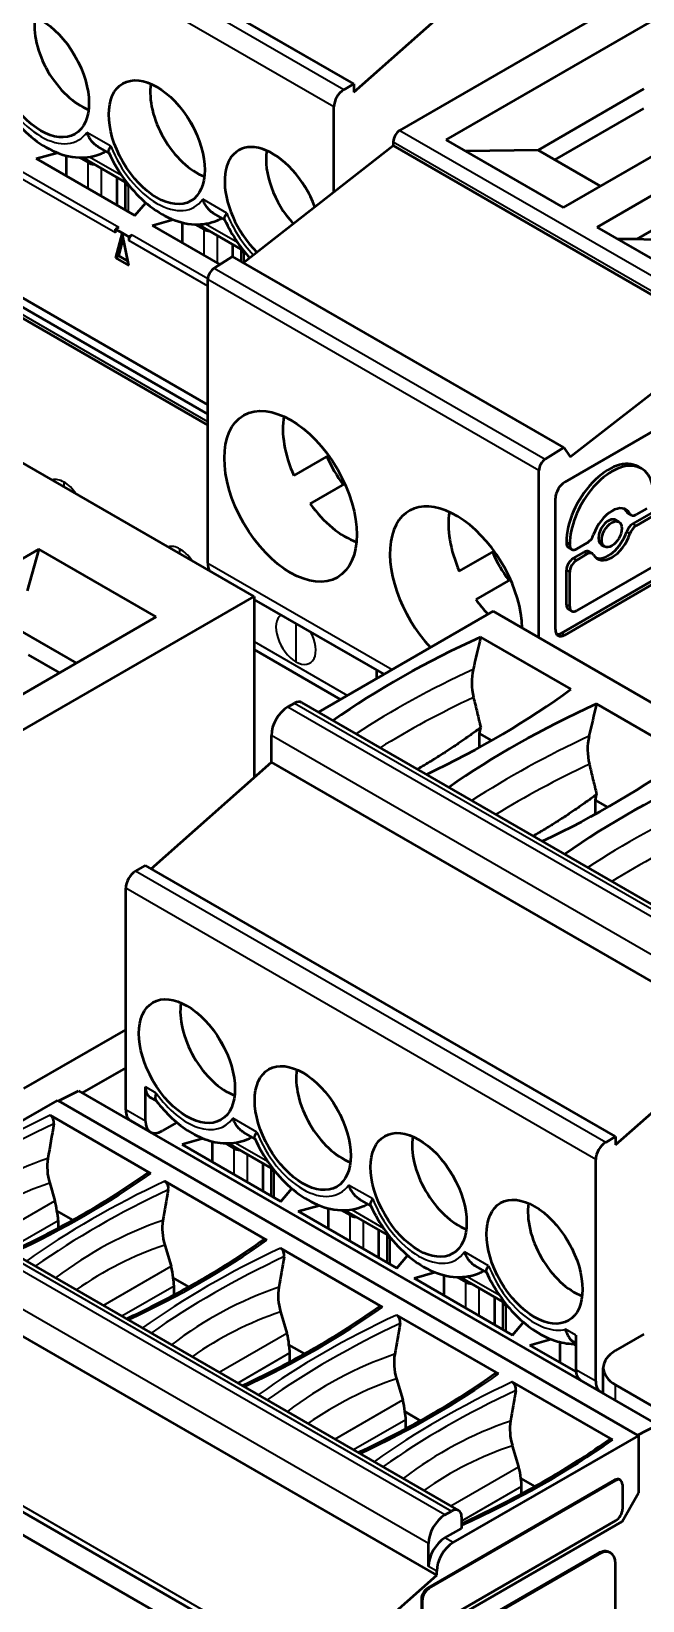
# Model space of a CAD drawing. Header units: millimetres. Extents: x 3100 to 5091, y 868 to 1900.
# Drawn here: x 4116.3 to 4129.36, y 1707.97 to 1741.51 of the extents above; entities that cross this region are included whole.
import ezdxf

# ---------------------------------------------------------------- set-up
doc = ezdxf.new("R2010")
doc.units = ezdxf.units.MM
doc.header["$LTSCALE"] = 1.8
doc.layers.add('외형선(ISO)', color=7, linetype='Continuous', lineweight=50)
doc.layers.add('좁은 외형선(ISO)', color=7, linetype='Continuous', lineweight=35)

msp = doc.modelspace()

# ---------------------------------------------------------------- linework, layer by layer
at = {"layer": '외형선(ISO)'}
for p, q in [((4123.186, 1740.389), (4113.145, 1746.186)), ((4124.17, 1739.397), (4130.676, 1743.153)), ((4123.186, 1740.21), (4125.873, 1742.593)), ((4129.915, 1741.946), (4125.154, 1739.197)), ((4117.181, 1741.07), (4117.274, 1740.91)), ((4122.974, 1740.266), (4123.186, 1740.389)), ((4123.186, 1740.389), (4123.186, 1740.21)), ((4132.423, 1740.498), (4127.662, 1737.749)), ((4127.122, 1738.975), (4129.385, 1740.281)), ((4133.148, 1740.079), (4128.386, 1737.33)), ((4122.762, 1738.081), (4122.762, 1739.899)), ((4127.483, 1738.766), (4129.385, 1739.865)), ((4119.656, 1739.641), (4119.749, 1739.481)), ((4117.958, 1738.911), (4117.723, 1739.047)), ((4120.825, 1736.568), (4124.029, 1739.071)), ((4124.029, 1739.152), (4124.029, 1739.071)), ((4131.1, 1734.988), (4124.029, 1739.071)), ((4125.154, 1739.197), (4127.662, 1737.749)), ((4127.122, 1738.975), (4125.578, 1738.952)), ((4127.122, 1738.975), (4128.454, 1738.206)), ((4129.233, 1737.074), (4132.901, 1739.192)), ((4116.405, 1738.792), (4116.853, 1738.918)), ((4116.405, 1738.792), (4118.512, 1737.576)), ((4117.052, 1738.419), (4117.052, 1738.855)), ((4117.325, 1738.816), (4117.515, 1738.707)), ((4117.39, 1738.816), (4118.353, 1738.261)), ((4118.13, 1737.796), (4118.13, 1738.389)), ((4118.305, 1738.288), (4118.305, 1737.695)), ((4118.409, 1738.191), (4118.364, 1738.217)), ((4122.131, 1738.212), (4122.224, 1738.052)), ((4120.069, 1733.329), (4112.615, 1737.633)), ((4120.069, 1733.533), (4112.792, 1737.735)), ((4118.512, 1737.576), (4118.743, 1737.85)), ((4112.656, 1737.378), (4120.069, 1733.098)), ((4118.095, 1737.286), (4118.166, 1737.327)), ((4118.88, 1737.363), (4119.328, 1737.489)), ((4118.88, 1737.363), (4120.327, 1736.528)), ((4119.527, 1736.99), (4119.527, 1737.426)), ((4119.8, 1737.388), (4119.99, 1737.278)), ((4119.865, 1737.387), (4120.827, 1736.832)), ((4120.433, 1737.482), (4120.197, 1737.618)), ((4130.894, 1735.883), (4128.386, 1737.33)), ((4118.237, 1737.204), (4118.094, 1736.674)), ((4118.095, 1737.286), (4118.237, 1737.204)), ((4118.095, 1737.204), (4118.095, 1737.286)), ((4118.165, 1736.715), (4118.262, 1737.078)), ((4118.379, 1736.51), (4118.237, 1737.204)), ((4118.237, 1737.204), (4118.378, 1737.123)), ((4118.378, 1737.123), (4118.449, 1737.163)), ((4118.378, 1737.123), (4118.378, 1737.041)), ((4129.233, 1737.074), (4128.831, 1737.074)), ((4130.527, 1737.009), (4129.233, 1737.074)), ((4118.094, 1736.674), (4118.165, 1736.715)), ((4118.094, 1736.674), (4118.379, 1736.51)), ((4118.36, 1736.602), (4118.165, 1736.715)), ((4120.599, 1736.699), (4120.204, 1736.451)), ((4127.67, 1732.616), (4120.599, 1736.699)), ((4120.605, 1736.695), (4120.605, 1736.96)), ((4120.78, 1736.859), (4120.78, 1736.594)), ((4120.884, 1736.762), (4120.839, 1736.788)), ((4120.069, 1730.146), (4120.069, 1736.209)), ((4127.809, 1732.418), (4131.1, 1734.988)), ((4121.059, 1729.436), (4113.988, 1733.518)), ((4127.692, 1731.877), (4130.123, 1733.281)), ((4127.67, 1732.616), (4127.275, 1732.368)), ((4127.67, 1732.616), (4127.809, 1732.418)), ((4122.646, 1732.447), (4121.905, 1732.018)), ((4127.14, 1728.553), (4127.14, 1732.127)), ((4129.26, 1732.209), (4129.331, 1732.168)), ((4122.255, 1731.412), (4122.996, 1731.84)), ((4127.494, 1728.726), (4127.494, 1731.533)), ((4129.148, 1730.986), (4129.796, 1731.36)), ((4129.218, 1730.945), (4129.867, 1731.319)), ((4129.445, 1731.316), (4129.218, 1731.185)), ((4128.778, 1731.069), (4128.849, 1731.028)), ((4129.042, 1731.216), (4129.113, 1731.175)), ((4127.729, 1730.593), (4127.729, 1730.579)), ((4116.46, 1730.445), (4111.699, 1727.696)), ((4116.46, 1730.445), (4116.213, 1729.557)), ((4118.968, 1728.997), (4116.46, 1730.445)), ((4125.44, 1729.977), (4126.182, 1730.405)), ((4127.773, 1730.483), (4127.844, 1730.442)), ((4127.8, 1730.539), (4127.8, 1730.552)), ((4127.878, 1730.253), (4128.105, 1730.384)), ((4128.175, 1730.583), (4127.949, 1730.453)), ((4127.949, 1730.212), (4128.175, 1730.343)), ((4128.21, 1730.394), (4128.281, 1730.353)), ((4128.474, 1730.541), (4128.545, 1730.5)), ((4127.622, 1728.652), (4130.053, 1730.056)), ((4130.123, 1730.015), (4127.692, 1728.611)), ((4127.729, 1729.258), (4127.729, 1729.995)), ((4127.8, 1729.218), (4127.8, 1729.954)), ((4129.867, 1730.239), (4127.949, 1729.132)), ((4126.532, 1729.799), (4125.79, 1729.371)), ((4114.554, 1725.68), (4121.059, 1729.436)), ((4121.059, 1729.436), (4121.059, 1725.567)), ((4123.832, 1727.771), (4121.059, 1729.372)), ((4118.968, 1728.997), (4114.206, 1726.248)), ((4122.433, 1726.963), (4126.163, 1729.117)), ((4126.163, 1729.117), (4136.204, 1723.32)), ((4127.773, 1729.162), (4127.844, 1729.121)), ((4116.102, 1728.681), (4117.261, 1728.012)), ((4121.059, 1728.302), (4122.905, 1727.236)), ((4125.896, 1728.565), (4127.825, 1727.452)), ((4116.233, 1728.189), (4116.9, 1727.803)), ((4123.681, 1727.684), (4123.681, 1727.858)), ((4121.779, 1727.076), (4121.921, 1727.157)), ((4122.071, 1727.172), (4132.111, 1721.375)), ((4128.371, 1727.137), (4130.299, 1726.023)), ((4125.873, 1726.508), (4125.899, 1726.633)), ((4121.426, 1725.892), (4121.426, 1726.463)), ((4125.873, 1726.211), (4125.873, 1726.508)), ((4126.135, 1726.357), (4125.873, 1726.508)), ((4118.86, 1723.617), (4121.426, 1725.892)), ((4131.466, 1720.095), (4121.426, 1725.892)), ((4128.348, 1725.079), (4128.374, 1725.204)), ((4128.348, 1724.782), (4128.348, 1725.079)), ((4128.61, 1724.928), (4128.348, 1725.079)), ((4118.526, 1723.565), (4118.739, 1723.687)), ((4128.779, 1717.89), (4118.739, 1723.687)), ((4118.314, 1718.462), (4118.314, 1723.197)), ((4116.14, 1718.921), (4118.314, 1720.176)), ((4120.3, 1720), (4120.392, 1719.84)), ((4128.779, 1717.712), (4131.466, 1720.095)), ((4118.314, 1719.36), (4117.387, 1718.824)), ((4116.879, 1718.653), (4117.303, 1718.872)), ((4117.303, 1718.872), (4129.674, 1711.73)), ((4118.739, 1718.217), (4118.739, 1718.951)), ((4113.551, 1716.756), (4116.858, 1718.665)), ((4116.858, 1718.665), (4116.879, 1718.653)), ((4116.879, 1718.653), (4129.25, 1711.511)), ((4118.976, 1718.645), (4118.842, 1718.723)), ((4122.775, 1718.571), (4122.867, 1718.411)), ((4116.704, 1718.346), (4118.853, 1717.105)), ((4118.418, 1718.233), (4118.842, 1717.988)), ((4119.405, 1718.193), (4119.092, 1718.012)), ((4118.734, 1718.05), (4118.73, 1718.048)), ((4119.971, 1717.848), (4119.523, 1717.723)), ((4121.076, 1717.841), (4120.841, 1717.977)), ((4128.567, 1717.768), (4128.779, 1717.89)), ((4128.779, 1717.89), (4128.779, 1717.712)), ((4119.523, 1717.723), (4121.631, 1716.506)), ((4120.17, 1717.349), (4120.17, 1717.785)), ((4120.634, 1717.637), (4120.443, 1717.747)), ((4120.509, 1717.746), (4121.471, 1717.191)), ((4121.249, 1716.727), (4121.249, 1717.319)), ((4121.424, 1717.218), (4121.424, 1716.626)), ((4128.355, 1712.664), (4128.355, 1717.4)), ((4113.387, 1716.851), (4125.426, 1709.901)), ((4116.691, 1716.896), (4116.803, 1716.519)), ((4119.147, 1716.935), (4121.328, 1715.676)), ((4121.527, 1717.121), (4121.482, 1717.147)), ((4125.25, 1717.143), (4125.342, 1716.983)), ((4121.631, 1716.506), (4121.862, 1716.78)), ((4123.551, 1716.412), (4123.316, 1716.548)), ((4117.19, 1716.105), (4116.845, 1716.305)), ((4121.998, 1716.294), (4122.446, 1716.42)), ((4121.998, 1716.294), (4124.106, 1715.077)), ((4122.645, 1715.92), (4122.645, 1716.356)), ((4122.918, 1716.318), (4123.108, 1716.208)), ((4122.983, 1716.318), (4123.946, 1715.762)), ((4116.872, 1716.096), (4116.872, 1715.931)), ((4123.724, 1715.298), (4123.724, 1715.89)), ((4124.958, 1708.518), (4112.544, 1715.685)), ((4119.149, 1715.572), (4119.283, 1715.122)), ((4121.622, 1715.506), (4123.803, 1714.247)), ((4123.898, 1715.789), (4123.898, 1715.197)), ((4124.002, 1715.692), (4123.957, 1715.718)), ((4127.724, 1715.714), (4127.817, 1715.554)), ((4124.106, 1715.077), (4124.336, 1715.351)), ((4119.665, 1714.677), (4119.327, 1714.872)), ((4124.473, 1714.865), (4124.921, 1714.991)), ((4124.473, 1714.865), (4126.58, 1713.648)), ((4125.12, 1714.491), (4125.12, 1714.927)), ((4125.393, 1714.889), (4125.583, 1714.779)), ((4125.458, 1714.889), (4126.421, 1714.333)), ((4126.026, 1714.983), (4125.791, 1715.119)), ((4119.347, 1714.502), (4119.347, 1714.696)), ((4126.199, 1713.869), (4126.199, 1714.461)), ((4126.373, 1714.36), (4126.373, 1713.768)), ((4126.477, 1714.263), (4126.432, 1714.289)), ((4121.623, 1714.143), (4121.758, 1713.693)), ((4124.097, 1714.077), (4126.278, 1712.818)), ((4126.58, 1713.648), (4126.811, 1713.922)), ((4126.948, 1713.436), (4127.396, 1713.562)), ((4127.595, 1713.062), (4127.595, 1713.498)), ((4127.931, 1713.475), (4127.886, 1713.501)), ((4127.931, 1713.644), (4127.931, 1712.909)), ((4129.381, 1713.665), (4128.779, 1713.318)), ((4109.454, 1713.224), (4121.825, 1706.081)), ((4109.879, 1713.469), (4122.249, 1706.326)), ((4122.14, 1713.248), (4121.802, 1713.443)), ((4121.822, 1713.073), (4121.822, 1713.267)), ((4127.933, 1712.867), (4126.948, 1713.436)), ((4127.868, 1713.46), (4127.931, 1713.424)), ((4128.516, 1712.399), (4128.516, 1712.95)), ((4124.098, 1712.714), (4124.233, 1712.264)), ((4128.717, 1711.41), (4126.572, 1712.649)), ((4128.035, 1712.681), (4128.459, 1712.436)), ((4130.3, 1711.705), (4128.779, 1712.583)), ((4124.615, 1711.819), (4124.277, 1712.014)), ((4124.296, 1711.644), (4124.296, 1711.839)), ((4125.311, 1709.212), (4129.271, 1711.498)), ((4129.25, 1711.511), (4129.674, 1711.73)), ((4129.25, 1711.511), (4129.271, 1711.498)), ((4129.271, 1711.498), (4129.271, 1710.274)), ((4126.573, 1711.285), (4126.708, 1710.835)), ((4128.764, 1710.552), (4124.772, 1708.248)), ((4124.794, 1708.236), (4128.785, 1710.54)), ((4126.752, 1710.585), (4127.054, 1710.411)), ((4128.885, 1710.55), (4128.864, 1710.562)), ((4126.771, 1710.255), (4126.771, 1710.41)), ((4128.917, 1709.662), (4129.271, 1710.274)), ((4128.926, 1710.458), (4128.926, 1709.93)), ((4125.134, 1709.804), (4125.276, 1709.886)), ((4128.917, 1709.662), (4122.36, 1705.876)), ((4128.785, 1709.685), (4124.794, 1707.381)), ((4125.134, 1709.314), (4125.488, 1709.518)), ((4125.488, 1709.763), (4125.488, 1709.518)), ((4124.781, 1708.702), (4124.781, 1709.192)), ((4122.532, 1705.592), (4128.401, 1708.98)), ((4128.422, 1708.968), (4122.553, 1705.579)), ((4128.672, 1708.993), (4128.651, 1709.005)), ((4122.482, 1706.323), (4124.958, 1708.518)), ((4124.958, 1708.518), (4124.958, 1708.6)), ((4128.776, 1704.763), (4128.776, 1708.764)), ((4124.631, 1708.003), (4124.631, 1707.474)), ((4124.652, 1707.462), (4124.652, 1707.991))]:
    msp.add_line(p, q, dxfattribs=at)
for centre, major_axis in [((4116.504, 1740.572), (-0.725, 1.256)), ((4118.979, 1739.143), (-0.725, 1.256)), ((4121.837, 1731.575), (1, -1.732)), ((4128.697, 1730.764), (-0.152, -0.264)), ((4119.622, 1719.503), (-0.725, 1.256)), ((4122.097, 1718.074), (-0.725, 1.256)), ((4124.572, 1716.645), (-0.725, 1.256)), ((4127.047, 1715.216), (-0.725, 1.256))]:
    msp.add_ellipse(centre, major_axis=major_axis, ratio=0.57735, dxfattribs=at)
for centre, major_axis, ratio, start_param, end_param in [((4117.353, 1741.062), (-0.7, 1.212), 0.57735, 0.613952, 2.52764), ((4119.828, 1739.633), (-0.7, 1.212), 0.57735, 0.613952, 2.52764), ((4122.974, 1740.021), (-0.15, -0.26), 0.57735, 3.926991, 5.497787), ((4124.17, 1739.234), (-0.1, -0.173), 0.57735, 3.926991, 5.497787), ((4121.454, 1737.715), (-0.725, 1.256), 0.57735, 4.426794, 8.301264), ((4117.657, 1738.788), (0.2, 0), 0.57735, 3.926991, 4.616874), ((4122.302, 1738.204), (-0.7, 1.212), 0.57735, 0.613952, 1.928356), ((4118.505, 1738.298), (-0.2, 0), 0.57735, 0.095515, 0.785398), ((4118.449, 1737.082), (-0.05, -0.0866), 0.57735, 3.926991, 5.497787), ((4120.132, 1737.359), (0.2, 0), 0.57735, 3.926991, 4.616874), ((4120.98, 1736.869), (-0.2, 0), 0.57735, 0.095515, 0.785398), ((4120.21, 1736.291), (-0.1, -0.173), 0.57735, 3.970624, 5.497787), ((4123.009, 1732.252), (-0.946, 1.638), 0.57735, 0.609026, 1.384684), ((4123.716, 1732.66), (-0.946, 1.638), 0.57735, 1.384684, 1.756909), ((4127.282, 1732.209), (-0.1, -0.173), 0.57735, 3.970624, 5.497787), ((4128.626, 1731.111), (0.634, 1.098), 0.57735, 0, 2.356194), ((4128.697, 1731.07), (0.634, 1.098), 0.57735, 5.497787, 8.63938), ((4127.692, 1731.648), (-0.141, -0.243), 0.57735, 3.926991, 5.497787), ((4123.009, 1732.252), (-0.946, 1.638), 0.57735, 1.756909, 2.532567), ((4125.372, 1729.534), (-1, 1.732), 0.57735, 3.95119, 8.241943), ((4128.697, 1730.764), (0.304, 0.527), 0.57735, 5.949564, 8.187603), ((4128.626, 1730.805), (0.304, 0.527), 0.57735, 5.949564, 6.166807), ((4126.545, 1730.211), (0.946, -1.638), 0.57735, 3.750619, 4.526277), ((4128.626, 1730.805), (0.152, 0.264), 0.57735, 0, 3.141593), ((4129.148, 1731.398), (-0.105, -0.183), 0.57735, 5.949564, 6.283185), ((4129.148, 1730.814), (-0.105, -0.183), 0.57735, 3.926991, 5.04601), ((4129.218, 1731.357), (-0.105, -0.183), 0.57735, 5.949564, 7.068583), ((4129.218, 1730.773), (-0.105, -0.183), 0.57735, 3.926991, 5.04601), ((4128.175, 1730.755), (0.105, 0.183), 0.57735, 3.926991, 5.04601), ((4128.697, 1730.764), (-0.304, -0.527), 0.57735, 5.949564, 8.187603), ((4128.626, 1730.805), (-0.304, -0.527), 0.57735, 0.116379, 1.904417), ((4127.252, 1730.619), (0.946, -1.638), 0.57735, 4.526277, 4.898501), ((4127.878, 1730.665), (-0.105, -0.183), 0.57735, 5.497787, 6.283185), ((4127.878, 1730.081), (-0.105, -0.183), 0.57735, 3.926991, 5.497787), ((4127.949, 1730.625), (-0.105, -0.183), 0.57735, 5.497787, 7.068583), ((4128.105, 1730.212), (0.105, 0.183), 0.57735, 0, 0.785398), ((4128.175, 1730.171), (0.105, 0.183), 0.57735, 5.949564, 7.068583), ((4120.493, 1730.391), (-0.3, -0.52), 0.57735, 5.497787, 5.849572), ((4127.949, 1730.04), (-0.105, -0.183), 0.57735, 3.926991, 5.497787), ((4126.545, 1730.211), (0.946, -1.638), 0.57735, 4.898501, 5.123912), ((4127.878, 1729.344), (-0.105, -0.183), 0.57735, 5.497787, 6.283185), ((4127.949, 1729.304), (-0.105, -0.183), 0.57735, 5.497787, 7.068583), ((4127.692, 1728.841), (-0.141, -0.243), 0.57735, 5.497787, 7.068583), ((4127.622, 1728.882), (-0.141, -0.243), 0.57735, 0.254317, 0.785398), ((4138.226, 1719.474), (-20, 0), 0.57735, 5.376697, 5.59774), ((4138.226, 1712.112), (-13.016, -69.532), 0.218386, 4.514556, 4.524759), ((4126.448, 1727.462), (-0.213, 0.99), 0.718086, 0.992119, 1.603505), ((4112.078, 1734.571), (20, 0), 0.57735, 5.397834, 5.618878), ((4121.779, 1726.667), (-0.25, -0.433), 0.57735, 3.926991, 5.497787), ((4121.921, 1726.912), (0.15, 0.26), 0.57735, 0, 0.785398), ((4140.701, 1718.045), (-20, 0), 0.57735, 5.376697, 5.59774), ((4140.701, 1710.683), (-13.016, -69.532), 0.218386, 4.514556, 4.524759), ((4128.923, 1726.033), (-0.213, 0.99), 0.718086, 0.992119, 1.603505), ((4114.553, 1733.142), (20, 0), 0.57735, 5.397834, 5.618878), ((4143.176, 1716.616), (-20, 0), 0.57735, 5.376697, 5.59774), ((4118.526, 1723.32), (-0.15, -0.26), 0.57735, 3.926991, 5.497787), ((4120.471, 1719.993), (-0.7, 1.212), 0.57735, 0.613952, 2.52764), ((4122.946, 1718.564), (-0.7, 1.212), 0.57735, 0.613952, 2.52764), ((4119.092, 1719.156), (-0.25, -0.433), 0.57735, 5.497787, 6.283185), ((4116.682, 1718.221), (-0.043, 0.134), 0.690585, 4.06364, 5.634101), ((4118.668, 1718.666), (-0.25, -0.433), 0.57735, 5.497787, 6.283185), ((4119.092, 1718.421), (-0.25, -0.433), 0.57735, 5.497787, 7.068583), ((4129.398, 1700.827), (13.174, 90.158), 0.166903, 1.40174, 1.410117), ((4125.421, 1717.135), (-0.7, 1.212), 0.57735, 0.613952, 2.52764), ((4120.775, 1717.719), (0.2, 0), 0.57735, 3.926991, 4.616874), ((4128.567, 1717.523), (-0.15, -0.26), 0.57735, 3.926991, 5.497787), ((4117.289, 1717.043), (0.295, -0.85), 0.683283, 4.030629, 4.648215), ((4121.624, 1717.229), (-0.2, 0), 0.57735, 0.095515, 0.785398), ((4118.836, 1716.978), (0.046, -0.136), 0.663454, 2.497974, 3.340628), ((4119.125, 1716.811), (-0.043, 0.134), 0.690585, 4.06364, 5.634101), ((4116.308, 1716.383), (-0.231, 0.723), 0.675873, 4.393491, 4.683584), ((4131.841, 1699.416), (13.174, 90.158), 0.166903, 1.40174, 1.40914), ((4116.341, 1716.402), (0.375, -0.65), 0.57735, 0.785398, 1.10617), ((4123.25, 1716.29), (0.2, 0), 0.57735, 3.926991, 4.616874), ((4127.896, 1715.706), (-0.7, 1.212), 0.57735, 0.613952, 2.52764), ((4119.747, 1715.719), (-0.295, 0.85), 0.683279, 0.888551, 1.506255), ((4121.31, 1715.549), (0.046, -0.136), 0.663454, 2.497974, 3.340628), ((4121.6, 1715.382), (-0.043, 0.134), 0.690585, 4.06364, 5.634101), ((4124.098, 1715.8), (-0.2, 0), 0.57735, 0.095515, 0.785398), ((4134.316, 1697.987), (13.174, 90.158), 0.166903, 1.40174, 1.40914), ((4118.788, 1714.986), (-0.231, 0.723), 0.675873, 4.343983, 4.683584), ((4118.816, 1715.002), (0.375, -0.65), 0.57735, 0.785398, 1.056662), ((4122.222, 1714.29), (-0.295, 0.85), 0.683279, 0.888551, 1.506255), ((4125.725, 1714.861), (0.2, 0), 0.57735, 3.926991, 4.616874), ((4123.785, 1714.12), (0.046, -0.136), 0.663454, 2.497974, 3.340628), ((4126.573, 1714.371), (-0.2, 0), 0.57735, 0.095515, 0.785398), ((4136.791, 1696.559), (13.174, 90.158), 0.166903, 1.40174, 1.40914), ((4124.075, 1713.953), (-0.043, 0.134), 0.690585, 4.06364, 5.634101), ((4121.263, 1713.557), (-0.231, 0.723), 0.675873, 4.343983, 4.683584), ((4121.291, 1713.574), (0.375, -0.65), 0.57735, 0.785398, 1.056662), ((4124.697, 1712.861), (-0.295, 0.85), 0.683279, 0.888551, 1.506255), ((4129.416, 1712.95), (-0.9, 0), 0.57735, 5.497787, 7.068583), ((4126.26, 1712.691), (0.046, -0.136), 0.663454, 2.497974, 3.340628), ((4128.285, 1713.114), (-0.25, -0.433), 0.57735, 5.497787, 6.283185), ((4126.55, 1712.524), (-0.043, 0.134), 0.690585, 4.06364, 5.634101), ((4128.709, 1712.869), (-0.25, -0.433), 0.57735, 5.497787, 6.491497), ((4123.738, 1712.128), (-0.231, 0.723), 0.675873, 4.343983, 4.683584), ((4139.266, 1695.13), (13.174, 90.158), 0.166903, 1.40174, 1.40914), ((4123.766, 1712.145), (0.375, -0.65), 0.57735, 0.785398, 1.056662), ((4127.172, 1711.432), (-0.295, 0.85), 0.683279, 0.888551, 1.506255), ((4128.699, 1711.283), (-0.046, 0.136), 0.663422, 5.639537, 6.482372), ((4126.213, 1710.699), (-0.231, 0.723), 0.675873, 4.343983, 4.683584), ((4126.241, 1710.716), (0.375, -0.65), 0.57735, 0.785398, 1.056662), ((4128.764, 1710.389), (0.1, 0.173), 0.57735, 0, 0.785398), ((4128.785, 1710.377), (0.1, 0.173), 0.57735, 5.497787, 7.068583), ((4125.134, 1709.396), (-0.25, -0.433), 0.57735, 3.926991, 5.497787), ((4125.276, 1709.641), (0.15, 0.26), 0.57735, 5.497787, 7.068583), ((4128.785, 1709.848), (0.1, 0.173), 0.57735, 3.926991, 5.497787), ((4125.134, 1708.906), (0.25, 0.433), 0.57735, 0.785398, 2.356194), ((4125.311, 1708.804), (0.25, 0.433), 0.57735, 0.785398, 2.356194), ((4128.401, 1708.572), (0.25, 0.433), 0.57735, 0, 0.785398), ((4128.422, 1708.56), (0.25, 0.433), 0.57735, 5.497787, 7.068583), ((4124.772, 1708.085), (-0.1, -0.173), 0.57735, 3.926991, 5.497787), ((4124.794, 1708.072), (-0.1, -0.173), 0.57735, 3.926991, 5.497787)]:
    msp.add_ellipse(centre, major_axis=major_axis, ratio=ratio, start_param=start_param, end_param=end_param, dxfattribs=at)
for points, knots in [([(4115.478, 1740.35), (4115.568, 1740.151), (4115.679, 1739.96), (4115.935, 1739.607), (4116.079, 1739.445), (4116.394, 1739.168), (4116.563, 1739.051), (4116.925, 1738.88), (4117.117, 1738.824), (4117.478, 1738.811), (4117.643, 1738.837), (4117.828, 1738.916), (4117.86, 1738.931), (4117.892, 1738.949)], [2.185909, 2.185909, 2.185909, 2.185909, 2.534125, 2.534125, 2.882342, 2.882342, 3.230558, 3.230558, 3.578774, 3.578774, 3.856739, 3.856739, 3.916819, 3.916819, 3.916819, 3.916819]), ([(4117.723, 1739.047), (4117.718, 1739.049), (4117.714, 1739.052), (4117.71, 1739.054), (4117.697, 1739.062), (4117.685, 1739.071), (4117.674, 1739.08), (4117.662, 1739.089), (4117.651, 1739.099), (4117.64, 1739.11), (4117.629, 1739.12), (4117.618, 1739.131), (4117.608, 1739.143), (4117.598, 1739.155), (4117.588, 1739.167), (4117.578, 1739.18), (4117.569, 1739.192), (4117.56, 1739.206), (4117.551, 1739.219), (4117.542, 1739.233), (4117.534, 1739.247), (4117.526, 1739.262), (4117.518, 1739.276), (4117.511, 1739.291), (4117.504, 1739.307), (4117.497, 1739.322), (4117.49, 1739.338), (4117.484, 1739.353)], [0.5832526, 0.5832526, 0.5832526, 0.5832526, 0.6016391, 0.6016391, 0.6016391, 0.6542184, 0.6542184, 0.6542184, 0.7068174, 0.7068174, 0.7068174, 0.759171, 0.759171, 0.759171, 0.8114111, 0.8114111, 0.8114111, 0.8636676, 0.8636676, 0.8636676, 0.9158958, 0.9158958, 0.9158958, 0.9682186, 0.9682186, 0.9682186, 1.0204727, 1.0204727, 1.0204727, 1.0204727]), ([(4117.953, 1738.921), (4117.952, 1738.924), (4117.951, 1738.927), (4117.95, 1738.93), (4117.949, 1738.935), (4117.949, 1738.94), (4117.949, 1738.946), (4117.949, 1738.951), (4117.95, 1738.957), (4117.952, 1738.964), (4117.954, 1738.97), (4117.956, 1738.977), (4117.959, 1738.984), (4117.961, 1738.991), (4117.965, 1738.999), (4117.969, 1739.006), (4117.973, 1739.014), (4117.977, 1739.022), (4117.982, 1739.03), (4117.987, 1739.039), (4117.993, 1739.047), (4117.999, 1739.056)], [0.6696626, 0.6696626, 0.6696626, 0.6696626, 0.7057633, 0.7057633, 0.7057633, 0.7581259, 0.7581259, 0.7581259, 0.8103638, 0.8103638, 0.8103638, 0.8626229, 0.8626229, 0.8626229, 0.9148484, 0.9148484, 0.9148484, 0.9671682, 0.9671682, 0.9671682, 1.0194216, 1.0194216, 1.0194216, 1.0194216]), ([(4117.953, 1738.921), (4118.043, 1738.722), (4118.154, 1738.531), (4118.41, 1738.178), (4118.554, 1738.016), (4118.869, 1737.739), (4119.038, 1737.622), (4119.399, 1737.451), (4119.592, 1737.395), (4119.953, 1737.382), (4120.118, 1737.408), (4120.303, 1737.487), (4120.335, 1737.503), (4120.367, 1737.52)], [2.185909, 2.185909, 2.185909, 2.185909, 2.534125, 2.534125, 2.882342, 2.882342, 3.230558, 3.230558, 3.578774, 3.578774, 3.856739, 3.856739, 3.916819, 3.916819, 3.916819, 3.916819]), ([(4120.197, 1737.618), (4120.193, 1737.62), (4120.189, 1737.623), (4120.184, 1737.626), (4120.172, 1737.633), (4120.16, 1737.642), (4120.149, 1737.651), (4120.137, 1737.66), (4120.125, 1737.67), (4120.114, 1737.681), (4120.103, 1737.691), (4120.093, 1737.702), (4120.083, 1737.714), (4120.072, 1737.726), (4120.063, 1737.738), (4120.053, 1737.751), (4120.044, 1737.764), (4120.034, 1737.777), (4120.026, 1737.791), (4120.017, 1737.804), (4120.009, 1737.818), (4120.001, 1737.833), (4119.993, 1737.848), (4119.986, 1737.863), (4119.979, 1737.878), (4119.972, 1737.893), (4119.965, 1737.909), (4119.959, 1737.925)], [0.5832526, 0.5832526, 0.5832526, 0.5832526, 0.6016391, 0.6016391, 0.6016391, 0.6542184, 0.6542184, 0.6542184, 0.7068174, 0.7068174, 0.7068174, 0.759171, 0.759171, 0.759171, 0.8114111, 0.8114111, 0.8114111, 0.8636676, 0.8636676, 0.8636676, 0.9158958, 0.9158958, 0.9158958, 0.9682186, 0.9682186, 0.9682186, 1.0204727, 1.0204727, 1.0204727, 1.0204727]), ([(4120.428, 1737.492), (4120.427, 1737.495), (4120.426, 1737.498), (4120.425, 1737.501), (4120.424, 1737.506), (4120.424, 1737.511), (4120.424, 1737.517), (4120.424, 1737.523), (4120.425, 1737.529), (4120.427, 1737.535), (4120.428, 1737.541), (4120.431, 1737.548), (4120.433, 1737.555), (4120.436, 1737.562), (4120.44, 1737.57), (4120.444, 1737.577), (4120.448, 1737.585), (4120.452, 1737.593), (4120.457, 1737.601), (4120.462, 1737.61), (4120.468, 1737.618), (4120.474, 1737.627)], [0.6696626, 0.6696626, 0.6696626, 0.6696626, 0.7057633, 0.7057633, 0.7057633, 0.7581259, 0.7581259, 0.7581259, 0.8103638, 0.8103638, 0.8103638, 0.8626229, 0.8626229, 0.8626229, 0.9148484, 0.9148484, 0.9148484, 0.9671682, 0.9671682, 0.9671682, 1.0194216, 1.0194216, 1.0194216, 1.0194216]), ([(4120.428, 1737.492), (4120.505, 1737.321), (4120.599, 1737.155), (4120.783, 1736.885), (4120.869, 1736.775), (4120.96, 1736.674)], [2.185909, 2.185909, 2.185909, 2.185909, 2.4859649, 2.4859649, 2.7076018, 2.7076018, 2.7076018, 2.7076018]), ([(4125.744, 1727.276), (4125.757, 1727.223), (4125.77, 1727.169), (4125.783, 1727.115), (4125.796, 1727.062), (4125.809, 1727.008), (4125.822, 1726.955), (4125.834, 1726.901), (4125.847, 1726.848), (4125.86, 1726.794), (4125.873, 1726.74), (4125.886, 1726.687), (4125.899, 1726.633)], [27.3487746, 27.3487746, 27.3487746, 27.3487746, 27.5141397, 27.5141397, 27.5141397, 27.6795053, 27.6795053, 27.6795053, 27.8448716, 27.8448716, 27.8448716, 28.0102384, 28.0102384, 28.0102384, 28.0102384]), ([(4128.219, 1725.847), (4128.232, 1725.794), (4128.245, 1725.74), (4128.258, 1725.687), (4128.271, 1725.633), (4128.284, 1725.579), (4128.296, 1725.526), (4128.309, 1725.472), (4128.322, 1725.419), (4128.335, 1725.365), (4128.348, 1725.312), (4128.361, 1725.258), (4128.374, 1725.204)], [27.3487746, 27.3487746, 27.3487746, 27.3487746, 27.5141397, 27.5141397, 27.5141397, 27.6795053, 27.6795053, 27.6795053, 27.8448716, 27.8448716, 27.8448716, 28.0102384, 28.0102384, 28.0102384, 28.0102384]), ([(4118.963, 1718.822), (4118.959, 1718.811), (4118.956, 1718.801), (4118.954, 1718.79), (4118.951, 1718.78), (4118.949, 1718.77), (4118.948, 1718.76), (4118.947, 1718.751), (4118.946, 1718.741), (4118.946, 1718.733), (4118.946, 1718.724), (4118.946, 1718.716), (4118.947, 1718.708), (4118.948, 1718.7), (4118.95, 1718.692), (4118.952, 1718.686), (4118.955, 1718.679), (4118.957, 1718.672), (4118.961, 1718.666), (4118.963, 1718.663), (4118.964, 1718.661), (4118.966, 1718.658)], [0, 0, 0, 0, 0.0500439, 0.0500439, 0.0500439, 0.1003298, 0.1003298, 0.1003298, 0.1506336, 0.1506336, 0.1506336, 0.2007383, 0.2007383, 0.2007383, 0.2507413, 0.2507413, 0.2507413, 0.3010207, 0.3010207, 0.3010207, 0.3259682, 0.3259682, 0.3259682, 0.3259682]), ([(4118.966, 1718.658), (4119.069, 1718.523), (4119.181, 1718.398), (4119.421, 1718.174), (4119.549, 1718.075), (4119.818, 1717.91), (4119.96, 1717.845), (4120.257, 1717.758), (4120.412, 1717.738), (4120.721, 1717.761), (4120.873, 1717.803), (4121.009, 1717.879), (4121.01, 1717.879), (4121.01, 1717.879)], [2.570912, 2.570912, 2.570912, 2.570912, 2.842128, 2.842128, 3.113344, 3.113344, 3.384559, 3.384559, 3.655775, 3.655775, 3.915873, 3.915873, 3.916819, 3.916819, 3.916819, 3.916819]), ([(4120.841, 1717.977), (4120.836, 1717.979), (4120.832, 1717.982), (4120.828, 1717.985), (4120.816, 1717.992), (4120.804, 1718.001), (4120.792, 1718.01), (4120.78, 1718.019), (4120.769, 1718.029), (4120.758, 1718.04), (4120.747, 1718.05), (4120.736, 1718.062), (4120.726, 1718.073), (4120.716, 1718.085), (4120.706, 1718.097), (4120.697, 1718.11), (4120.687, 1718.123), (4120.678, 1718.136), (4120.669, 1718.15), (4120.661, 1718.163), (4120.652, 1718.178), (4120.644, 1718.192), (4120.637, 1718.207), (4120.629, 1718.222), (4120.622, 1718.237), (4120.615, 1718.252), (4120.608, 1718.268), (4120.602, 1718.284)], [0.5832526, 0.5832526, 0.5832526, 0.5832526, 0.6016391, 0.6016391, 0.6016391, 0.6542184, 0.6542184, 0.6542184, 0.7068174, 0.7068174, 0.7068174, 0.759171, 0.759171, 0.759171, 0.8114111, 0.8114111, 0.8114111, 0.8636676, 0.8636676, 0.8636676, 0.9158958, 0.9158958, 0.9158958, 0.9682186, 0.9682186, 0.9682186, 1.0204727, 1.0204727, 1.0204727, 1.0204727]), ([(4121.071, 1717.851), (4121.07, 1717.854), (4121.069, 1717.857), (4121.068, 1717.861), (4121.067, 1717.865), (4121.067, 1717.871), (4121.068, 1717.876), (4121.068, 1717.882), (4121.069, 1717.888), (4121.07, 1717.894), (4121.072, 1717.901), (4121.074, 1717.907), (4121.077, 1717.914), (4121.08, 1717.921), (4121.083, 1717.929), (4121.087, 1717.937), (4121.091, 1717.944), (4121.096, 1717.952), (4121.101, 1717.961), (4121.106, 1717.969), (4121.111, 1717.977), (4121.118, 1717.986)], [0.6696626, 0.6696626, 0.6696626, 0.6696626, 0.7057633, 0.7057633, 0.7057633, 0.7581259, 0.7581259, 0.7581259, 0.8103638, 0.8103638, 0.8103638, 0.8626229, 0.8626229, 0.8626229, 0.9148484, 0.9148484, 0.9148484, 0.9671682, 0.9671682, 0.9671682, 1.0194216, 1.0194216, 1.0194216, 1.0194216]), ([(4121.071, 1717.851), (4121.161, 1717.653), (4121.272, 1717.461), (4121.528, 1717.108), (4121.673, 1716.947), (4121.987, 1716.669), (4122.156, 1716.553), (4122.518, 1716.381), (4122.711, 1716.326), (4123.071, 1716.312), (4123.236, 1716.338), (4123.421, 1716.417), (4123.454, 1716.433), (4123.485, 1716.45)], [2.185909, 2.185909, 2.185909, 2.185909, 2.534125, 2.534125, 2.882342, 2.882342, 3.230558, 3.230558, 3.578774, 3.578774, 3.856739, 3.856739, 3.916819, 3.916819, 3.916819, 3.916819]), ([(4118.773, 1717.105), (4118.581, 1716.968), (4118.382, 1716.834), (4117.976, 1716.57), (4117.767, 1716.441), (4117.339, 1716.188), (4117.121, 1716.065), (4116.673, 1715.824), (4116.445, 1715.706), (4116.096, 1715.534), (4115.979, 1715.478), (4115.861, 1715.423)], [3.0380597, 3.0380597, 3.0380597, 3.0380597, 3.0839743, 3.0839743, 3.1298889, 3.1298889, 3.1758036, 3.1758036, 3.2217182, 3.2217182, 3.2445003, 3.2445003, 3.2445003, 3.2445003]), ([(4123.316, 1716.548), (4123.311, 1716.551), (4123.307, 1716.553), (4123.303, 1716.556), (4123.291, 1716.564), (4123.279, 1716.572), (4123.267, 1716.581), (4123.255, 1716.591), (4123.244, 1716.6), (4123.233, 1716.611), (4123.222, 1716.622), (4123.211, 1716.633), (4123.201, 1716.644), (4123.191, 1716.656), (4123.181, 1716.668), (4123.171, 1716.681), (4123.162, 1716.694), (4123.153, 1716.707), (4123.144, 1716.721), (4123.135, 1716.735), (4123.127, 1716.749), (4123.119, 1716.763), (4123.111, 1716.778), (4123.104, 1716.793), (4123.097, 1716.808), (4123.09, 1716.823), (4123.083, 1716.839), (4123.077, 1716.855)], [0.5832526, 0.5832526, 0.5832526, 0.5832526, 0.6016391, 0.6016391, 0.6016391, 0.6542184, 0.6542184, 0.6542184, 0.7068174, 0.7068174, 0.7068174, 0.759171, 0.759171, 0.759171, 0.8114111, 0.8114111, 0.8114111, 0.8636676, 0.8636676, 0.8636676, 0.9158958, 0.9158958, 0.9158958, 0.9682186, 0.9682186, 0.9682186, 1.0204727, 1.0204727, 1.0204727, 1.0204727]), ([(4123.546, 1716.423), (4123.545, 1716.425), (4123.544, 1716.428), (4123.543, 1716.432), (4123.542, 1716.436), (4123.542, 1716.442), (4123.542, 1716.447), (4123.543, 1716.453), (4123.544, 1716.459), (4123.545, 1716.465), (4123.547, 1716.472), (4123.549, 1716.478), (4123.552, 1716.485), (4123.555, 1716.493), (4123.558, 1716.5), (4123.562, 1716.508), (4123.566, 1716.515), (4123.57, 1716.523), (4123.576, 1716.532), (4123.581, 1716.54), (4123.586, 1716.549), (4123.592, 1716.557)], [0.6696626, 0.6696626, 0.6696626, 0.6696626, 0.7057633, 0.7057633, 0.7057633, 0.7581259, 0.7581259, 0.7581259, 0.8103638, 0.8103638, 0.8103638, 0.8626229, 0.8626229, 0.8626229, 0.9148484, 0.9148484, 0.9148484, 0.9671682, 0.9671682, 0.9671682, 1.0194216, 1.0194216, 1.0194216, 1.0194216]), ([(4123.546, 1716.423), (4123.636, 1716.224), (4123.747, 1716.032), (4124.003, 1715.679), (4124.148, 1715.518), (4124.462, 1715.24), (4124.631, 1715.124), (4124.993, 1714.952), (4125.185, 1714.897), (4125.546, 1714.883), (4125.711, 1714.909), (4125.896, 1714.988), (4125.929, 1715.004), (4125.96, 1715.021)], [2.185909, 2.185909, 2.185909, 2.185909, 2.534125, 2.534125, 2.882342, 2.882342, 3.230558, 3.230558, 3.578774, 3.578774, 3.856739, 3.856739, 3.916819, 3.916819, 3.916819, 3.916819]), ([(4121.248, 1715.676), (4121.055, 1715.539), (4120.857, 1715.405), (4120.451, 1715.141), (4120.242, 1715.012), (4119.814, 1714.759), (4119.595, 1714.636), (4119.148, 1714.395), (4118.919, 1714.277), (4118.571, 1714.106), (4118.454, 1714.049), (4118.336, 1713.994)], [3.0380597, 3.0380597, 3.0380597, 3.0380597, 3.0839743, 3.0839743, 3.1298889, 3.1298889, 3.1758036, 3.1758036, 3.2217182, 3.2217182, 3.2445003, 3.2445003, 3.2445003, 3.2445003]), ([(4125.791, 1715.119), (4125.786, 1715.122), (4125.782, 1715.124), (4125.778, 1715.127), (4125.765, 1715.135), (4125.753, 1715.143), (4125.742, 1715.152), (4125.73, 1715.162), (4125.719, 1715.172), (4125.708, 1715.182), (4125.697, 1715.193), (4125.686, 1715.204), (4125.676, 1715.216), (4125.666, 1715.227), (4125.656, 1715.239), (4125.646, 1715.252), (4125.637, 1715.265), (4125.628, 1715.278), (4125.619, 1715.292), (4125.61, 1715.306), (4125.602, 1715.32), (4125.594, 1715.334), (4125.586, 1715.349), (4125.579, 1715.364), (4125.572, 1715.379), (4125.565, 1715.395), (4125.558, 1715.41), (4125.552, 1715.426)], [0.5832526, 0.5832526, 0.5832526, 0.5832526, 0.6016391, 0.6016391, 0.6016391, 0.6542184, 0.6542184, 0.6542184, 0.7068174, 0.7068174, 0.7068174, 0.759171, 0.759171, 0.759171, 0.8114111, 0.8114111, 0.8114111, 0.8636676, 0.8636676, 0.8636676, 0.9158958, 0.9158958, 0.9158958, 0.9682186, 0.9682186, 0.9682186, 1.0204727, 1.0204727, 1.0204727, 1.0204727]), ([(4126.021, 1714.994), (4126.02, 1714.997), (4126.019, 1715), (4126.018, 1715.003), (4126.017, 1715.008), (4126.017, 1715.013), (4126.017, 1715.018), (4126.018, 1715.024), (4126.019, 1715.03), (4126.02, 1715.036), (4126.022, 1715.043), (4126.024, 1715.05), (4126.027, 1715.057), (4126.029, 1715.064), (4126.033, 1715.071), (4126.037, 1715.079), (4126.041, 1715.087), (4126.045, 1715.095), (4126.05, 1715.103), (4126.056, 1715.111), (4126.061, 1715.12), (4126.067, 1715.128)], [0.6696626, 0.6696626, 0.6696626, 0.6696626, 0.7057633, 0.7057633, 0.7057633, 0.7581259, 0.7581259, 0.7581259, 0.8103638, 0.8103638, 0.8103638, 0.8626229, 0.8626229, 0.8626229, 0.9148484, 0.9148484, 0.9148484, 0.9671682, 0.9671682, 0.9671682, 1.0194216, 1.0194216, 1.0194216, 1.0194216]), ([(4126.021, 1714.994), (4126.098, 1714.823), (4126.192, 1714.657), (4126.404, 1714.345), (4126.523, 1714.2), (4126.781, 1713.94), (4126.92, 1713.826), (4127.215, 1713.637), (4127.371, 1713.562), (4127.663, 1713.477), (4127.796, 1713.457), (4127.931, 1713.46)], [2.185909, 2.185909, 2.185909, 2.185909, 2.485965, 2.485965, 2.786021, 2.786021, 3.086077, 3.086077, 3.386133, 3.386133, 3.619284, 3.619284, 3.619284, 3.619284]), ([(4123.723, 1714.247), (4123.53, 1714.11), (4123.332, 1713.976), (4122.925, 1713.712), (4122.717, 1713.583), (4122.289, 1713.331), (4122.07, 1713.207), (4121.623, 1712.966), (4121.394, 1712.848), (4121.045, 1712.677), (4120.929, 1712.621), (4120.811, 1712.565)], [3.0380597, 3.0380597, 3.0380597, 3.0380597, 3.0839743, 3.0839743, 3.1298889, 3.1298889, 3.1758036, 3.1758036, 3.2217182, 3.2217182, 3.2445003, 3.2445003, 3.2445003, 3.2445003]), ([(4127.707, 1713.774), (4127.71, 1713.759), (4127.714, 1713.744), (4127.719, 1713.73), (4127.724, 1713.715), (4127.729, 1713.701), (4127.734, 1713.688), (4127.74, 1713.674), (4127.746, 1713.661), (4127.753, 1713.648), (4127.759, 1713.635), (4127.766, 1713.623), (4127.774, 1713.612), (4127.781, 1713.6), (4127.789, 1713.589), (4127.797, 1713.579), (4127.806, 1713.569), (4127.814, 1713.559), (4127.823, 1713.55), (4127.833, 1713.54), (4127.842, 1713.532), (4127.852, 1713.524), (4127.862, 1713.516), (4127.872, 1713.509), (4127.882, 1713.503), (4127.884, 1713.502), (4127.885, 1713.502), (4127.886, 1713.501)], [0, 0, 0, 0, 0.0500446, 0.0500446, 0.0500446, 0.1003141, 0.1003141, 0.1003141, 0.1505854, 0.1505854, 0.1505854, 0.2006444, 0.2006444, 0.2006444, 0.2506976, 0.2506976, 0.2506976, 0.3010085, 0.3010085, 0.3010085, 0.3513319, 0.3513319, 0.3513319, 0.4014341, 0.4014341, 0.4014341, 0.4073862, 0.4073862, 0.4073862, 0.4073862]), ([(4126.198, 1712.819), (4126.005, 1712.682), (4125.807, 1712.547), (4125.4, 1712.284), (4125.192, 1712.154), (4124.764, 1711.902), (4124.545, 1711.778), (4124.098, 1711.537), (4123.869, 1711.419), (4123.52, 1711.248), (4123.404, 1711.192), (4123.286, 1711.136)], [3.0380597, 3.0380597, 3.0380597, 3.0380597, 3.0839743, 3.0839743, 3.1298889, 3.1298889, 3.1758036, 3.1758036, 3.2217182, 3.2217182, 3.2445003, 3.2445003, 3.2445003, 3.2445003]), ([(4125.488, 1709.618), (4125.687, 1709.709), (4125.883, 1709.801), (4126.309, 1710.011), (4126.537, 1710.129), (4126.984, 1710.37), (4127.203, 1710.494), (4127.631, 1710.746), (4127.839, 1710.875), (4128.246, 1711.139), (4128.444, 1711.274), (4128.636, 1711.411)], [3.0237999, 3.0237999, 3.0237999, 3.0237999, 3.0617627, 3.0617627, 3.1076772, 3.1076772, 3.1535918, 3.1535918, 3.1995063, 3.1995063, 3.2454208, 3.2454208, 3.2454208, 3.2454208])]:
    msp.add_open_spline(points, degree=3, knots=knots, dxfattribs=at)
for points in [[(4125.899, 1726.633), (4125.221, 1726.132), (4124.547, 1725.742)], [(4128.374, 1725.204), (4127.696, 1724.703), (4127.022, 1724.314)]]:
    msp.add_rational_spline(points, [1.02770253116, 1.03021040397, 1.03021599738], degree=2, dxfattribs=at)
at = {"layer": '좁은 외형선(ISO)'}
for p, q in [((4122.974, 1740.266), (4112.933, 1746.063)), ((4122.762, 1739.899), (4112.721, 1745.696)), ((4117.999, 1739.056), (4117.484, 1739.353)), ((4124.17, 1739.397), (4131.241, 1735.315)), ((4124.029, 1739.152), (4131.1, 1735.07)), ((4117.515, 1738.151), (4117.515, 1738.707)), ((4117.543, 1738.83), (4118.225, 1738.436)), ((4118.095, 1737.204), (4115.903, 1738.47)), ((4115.974, 1738.592), (4118.166, 1737.327)), ((4117.798, 1737.988), (4117.798, 1738.581)), ((4118.364, 1738.217), (4118.364, 1737.661)), ((4120.474, 1737.627), (4119.959, 1737.925)), ((4120.069, 1733.166), (4112.615, 1737.47)), ((4120.017, 1737.401), (4120.7, 1737.007)), ((4120.069, 1736.065), (4118.378, 1737.041)), ((4118.449, 1737.163), (4120.07, 1736.227)), ((4119.99, 1736.723), (4119.99, 1737.278)), ((4120.273, 1736.559), (4120.273, 1737.152)), ((4120.839, 1736.788), (4120.839, 1736.579)), ((4120.204, 1736.451), (4127.275, 1732.368)), ((4127.14, 1732.127), (4120.069, 1736.209)), ((4116.999, 1731.78), (4116.999, 1731.877)), ((4129.084, 1731.205), (4129.014, 1731.246)), ((4129.148, 1730.986), (4129.218, 1730.945)), ((4127.8, 1730.552), (4127.729, 1730.593)), ((4129.084, 1730.771), (4129.014, 1730.812)), ((4119.474, 1730.351), (4119.474, 1730.448)), ((4127.8, 1730.539), (4127.729, 1730.579)), ((4127.878, 1730.253), (4127.949, 1730.212)), ((4128.105, 1730.384), (4128.175, 1730.343)), ((4120.069, 1730.146), (4124.008, 1727.872)), ((4127.8, 1729.954), (4127.729, 1729.995)), ((4127.8, 1729.218), (4127.729, 1729.258)), ((4121.949, 1728.858), (4121.949, 1728.039)), ((4127.622, 1728.652), (4127.692, 1728.611)), ((4121.059, 1728.471), (4123.052, 1727.321)), ((4121.779, 1727.076), (4131.82, 1721.278)), ((4121.921, 1727.157), (4131.961, 1721.36)), ((4131.466, 1720.666), (4121.426, 1726.463)), ((4128.567, 1717.768), (4118.526, 1723.565)), ((4128.355, 1717.4), (4118.314, 1723.197)), ((4118.963, 1718.822), (4118.739, 1718.951)), ((4118.739, 1718.217), (4118.314, 1718.462)), ((4121.118, 1717.986), (4120.602, 1718.284)), ((4120.634, 1717.082), (4120.634, 1717.637)), ((4120.661, 1717.76), (4121.343, 1717.366)), ((4120.916, 1716.918), (4120.916, 1717.511)), ((4121.482, 1717.147), (4121.482, 1716.592)), ((4123.592, 1716.557), (4123.077, 1716.855)), ((4125.134, 1709.804), (4113.096, 1716.755)), ((4113.237, 1716.836), (4125.276, 1709.886)), ((4115.383, 1715.699), (4116.803, 1716.519)), ((4123.108, 1715.653), (4123.108, 1716.208)), ((4123.136, 1716.331), (4123.818, 1715.937)), ((4124.781, 1709.192), (4112.742, 1716.142)), ((4115.783, 1715.468), (4116.872, 1716.096)), ((4123.391, 1715.49), (4123.391, 1716.082)), ((4123.957, 1715.718), (4123.957, 1715.163)), ((4126.067, 1715.128), (4125.552, 1715.426)), ((4117.833, 1714.284), (4119.283, 1715.122)), ((4125.611, 1714.902), (4126.293, 1714.508)), ((4119.347, 1714.696), (4118.233, 1714.053)), ((4125.583, 1714.224), (4125.583, 1714.779)), ((4125.866, 1714.061), (4125.866, 1714.653)), ((4126.432, 1714.289), (4126.432, 1713.734)), ((4110.069, 1713.49), (4122.482, 1706.323)), ((4120.308, 1712.855), (4121.758, 1713.693)), ((4127.931, 1713.644), (4127.707, 1713.774)), ((4121.822, 1713.267), (4120.708, 1712.624)), ((4128.355, 1712.664), (4127.931, 1712.909)), ((4128.779, 1712.246), (4128.779, 1712.583)), ((4122.783, 1711.427), (4124.233, 1712.264)), ((4124.296, 1711.839), (4123.183, 1711.196)), ((4125.258, 1709.998), (4126.708, 1710.835)), ((4128.764, 1710.552), (4128.785, 1710.54)), ((4126.771, 1710.41), (4125.488, 1709.669)), ((4125.311, 1709.212), (4125.134, 1709.314)), ((4128.422, 1708.968), (4128.401, 1708.98)), ((4124.958, 1708.6), (4124.781, 1708.702)), ((4124.772, 1708.248), (4124.794, 1708.236)), ((4124.631, 1708.003), (4124.652, 1707.991))]:
    msp.add_line(p, q, dxfattribs=at)
for centre, major_axis, ratio, start_param, end_param in [((4116.504, 1740.572), (0.8, -1.386), 0.57735, 4.45059, 6.544985), ((4118.979, 1739.143), (0.8, -1.386), 0.57735, 4.45059, 6.544985), ((4121.454, 1737.715), (0.8, -1.386), 0.57735, 4.45059, 5.12393), ((4116.999, 1731.387), (-0.3, 0.52), 0.57735, 5.497787, 6.136811), ((4116.999, 1731.387), (0.3, -0.52), 0.57735, 1.717171, 2.356194), ((4119.474, 1729.958), (-0.3, 0.52), 0.57735, 5.497787, 6.136811), ((4119.474, 1729.958), (0.3, -0.52), 0.57735, 1.717171, 2.356194), ((4121.949, 1728.529), (-0.3, 0.52), 0.57735, 0.048764, 2.356194), ((4121.949, 1728.529), (0.3, -0.52), 0.57735, 5.497787, 7.805217), ((4138.226, 1718.856), (-20, 0), 0.57735, 5.386899, 5.559793), ((4138.226, 1718.388), (-19.819, 0), 0.57735, 5.393683, 5.531385), ((4140.701, 1717.428), (-20, 0), 0.57735, 5.386899, 5.559793), ((4140.701, 1716.959), (-19.819, 0), 0.57735, 5.393683, 5.531385), ((4143.176, 1715.999), (-20, 0), 0.57735, 5.386899, 5.559793), ((4143.176, 1715.53), (-19.819, 0), 0.57735, 5.393683, 5.531385), ((4119.622, 1719.503), (0.8, -1.386), 0.57735, 4.875419, 6.544985), ((4129.398, 1709.318), (20.14, 0), 0.57735, 2.252733, 2.460442), ((4129.398, 1709.204), (20, 0), 0.57735, 2.253414, 2.454138), ((4122.097, 1718.074), (0.8, -1.386), 0.57735, 4.45059, 6.544985), ((4129.467, 1686.203), (-13.396, 30.995), 0.482311, 6.244978, 6.398784), ((4128.871, 1686.245), (-12.646, 30.476), 0.469405, 6.251128, 6.381726), ((4103.218, 1724.434), (-20.14, 0), 0.57735, 2.251947, 2.459656), ((4131.841, 1707.908), (-20.14, 0), 0.57735, 5.394326, 5.602034), ((4131.841, 1707.794), (-20, 0), 0.57735, 5.395006, 5.59573), ((4124.572, 1716.645), (0.8, -1.386), 0.57735, 4.45059, 6.544985), ((4131.896, 1684.905), (-13.382, 30.964), 0.482557, 6.243996, 6.403455), ((4131.324, 1684.894), (-12.656, 30.498), 0.469233, 6.250103, 6.386622), ((4105.692, 1723.005), (-20.14, 0), 0.57735, 2.251947, 2.459656), ((4134.316, 1706.479), (-20.14, 0), 0.57735, 5.394326, 5.602034), ((4134.316, 1706.365), (-20, 0), 0.57735, 5.395006, 5.59573), ((4127.047, 1715.216), (0.8, -1.386), 0.57735, 4.45059, 6.120156), ((4134.371, 1683.476), (-13.382, 30.964), 0.482557, 6.243996, 6.403455), ((4108.167, 1721.576), (-20.14, 0), 0.57735, 2.251947, 2.459656), ((4133.799, 1683.465), (-12.656, 30.498), 0.469233, 6.250103, 6.386622), ((4136.791, 1705.05), (-20.14, 0), 0.57735, 5.394326, 5.602034), ((4136.791, 1704.936), (-20, 0), 0.57735, 5.395006, 5.59573), ((4136.846, 1682.047), (-13.382, 30.964), 0.482557, 6.243996, 6.403455), ((4110.642, 1720.147), (-20.14, 0), 0.57735, 2.251947, 2.459656), ((4136.274, 1682.036), (-12.656, 30.498), 0.469233, 6.250103, 6.386622), ((4139.266, 1703.621), (-20.14, 0), 0.57735, 5.394326, 5.602034), ((4139.266, 1703.507), (-20, 0), 0.57735, 5.395006, 5.59573), ((4139.321, 1680.618), (-13.382, 30.964), 0.482557, 6.243996, 6.403455), ((4138.749, 1680.607), (-12.656, 30.498), 0.469233, 6.250103, 6.386622), ((4113.077, 1718.737), (20.14, 0), 0.57735, 5.376333, 5.601542)]:
    msp.add_ellipse(centre, major_axis=major_axis, ratio=ratio, start_param=start_param, end_param=end_param, dxfattribs=at)

doc.saveas('drawing.dxf')
